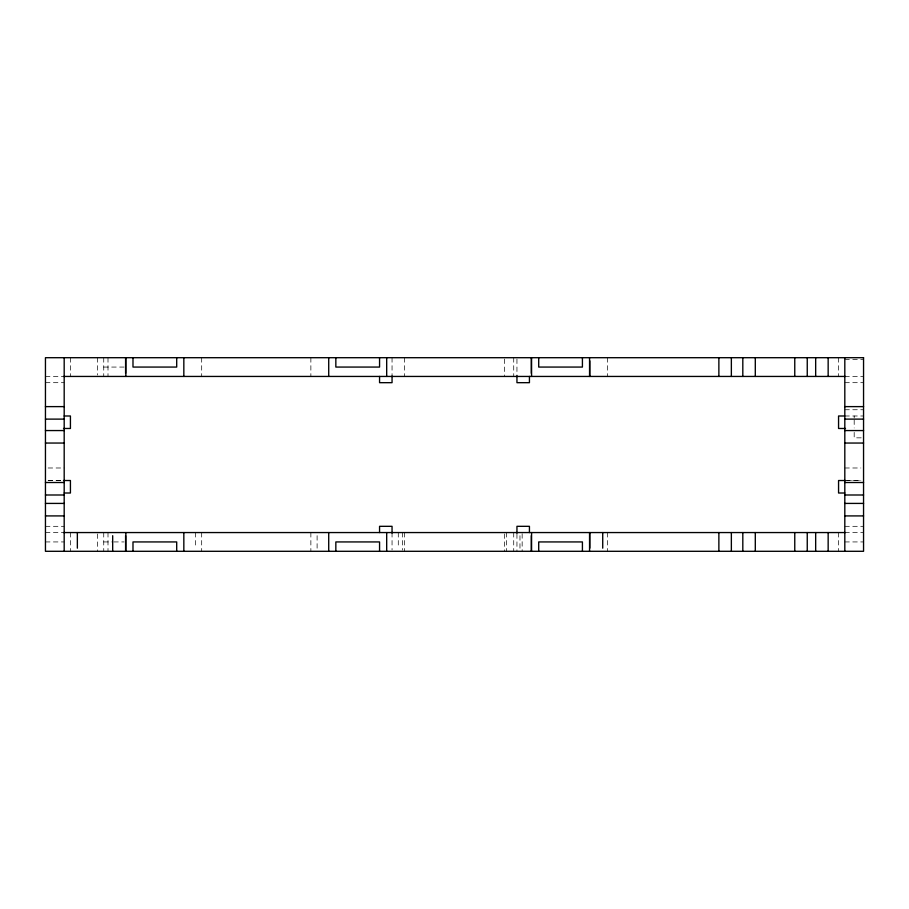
<?xml version="1.0" encoding="UTF-8"?>
<svg xmlns="http://www.w3.org/2000/svg" width="909" height="909" viewBox="0 0 909 909"><rect width="100%" height="100%" fill="white"/><g stroke="black" fill="none" stroke-linecap="round" stroke-linejoin="round"><path stroke-width="0.68" stroke-dasharray="4.54 3.41" d="M844.813 359.487L863.55 359.487M103.74 367.066L124.056 367.066M45.45 376.44L64.187 376.44M844.813 376.44L863.55 376.44M45.45 382.678L64.187 382.678M844.813 382.678L863.55 382.678M844.813 409.743L863.55 409.743M844.813 415.992L863.55 415.992M861.209 437.843L854.187 437.843L854.187 431.445M48.132 467.987L64.187 467.987M844.813 467.987L860.868 467.987M48.132 480.475L64.187 480.475M844.813 480.475L860.868 480.475M48.222 480.52L62.107 480.52M846.893 480.52L860.778 480.52M45.45 526.322L64.187 526.322M844.813 526.322L863.55 526.322M45.45 532.56L64.187 532.56M844.813 532.56L863.55 532.56M45.45 541.934L64.187 541.934M103.74 541.934L111.784 541.934M113.773 541.934L124.056 541.934M844.813 541.934L863.55 541.934M854.187 415.992L854.187 417.958M854.187 419.969L854.187 427.946M838.575 357.703L838.575 376.44M838.575 532.56L838.575 551.297M607.405 357.703L607.405 376.44M607.405 532.56L607.405 551.297M522.152 533.731L522.152 551.297M519.971 535.685L519.971 550.263M516.948 359.044L516.948 376.44M516.948 533.901L516.948 551.297M513.721 357.703L513.721 376.44M513.721 532.56L513.721 551.297M506.54 532.56L506.54 551.297M504.461 359.044L504.461 376.44M504.461 533.901L504.461 551.297M404.539 357.703L404.539 376.44M404.539 532.56L404.539 551.297M402.46 532.56L402.46 550.127M398.29 532.56L398.29 548.172M392.052 357.703L392.052 375.099M392.052 532.56L392.052 549.956M317.105 535.685L317.105 550.263M310.867 357.703L310.867 376.44M310.867 532.56L310.867 551.297M201.684 357.703L201.684 376.44M201.684 532.56L201.684 551.297M195.435 532.56L195.435 548.172M108.001 357.703L108.001 376.44M108.001 532.56L108.001 551.297M103.74 357.703L103.74 376.44M103.74 532.56L103.74 551.297M97.49 357.703L97.49 375.076M97.49 533.935L97.49 551.297M70.436 357.703L70.436 376.44M70.436 532.56L70.436 551.297"/><path stroke-width="1.36" d="M63.494 376.44L845.506 376.44M45.45 406.618L64.187 406.618M844.813 406.618L863.55 406.618M64.187 415.992L70.425 415.992L70.425 428.48L63.494 428.48M844.813 415.992L838.564 415.992L838.564 428.48L845.506 428.48M45.45 419.117L64.187 419.117M844.813 419.117L863.55 419.117M45.45 430.559L64.187 430.559M844.813 430.559L863.55 430.559M45.45 443.047L64.187 443.047M844.813 443.047L863.55 443.047M63.494 480.52L70.425 480.52L70.425 493.008L64.187 493.008M845.506 480.52L838.564 480.52L838.564 493.008L844.813 493.008M45.45 482.509L64.187 482.509M844.813 482.509L863.55 482.509M45.45 494.996L64.187 494.996M844.813 494.996L863.55 494.996M45.45 503.416L64.187 503.416M844.813 503.416L863.55 503.416M45.45 515.914L64.187 515.914M844.813 515.914L863.55 515.914M63.494 532.56L845.506 532.56M844.813 357.703L844.813 551.297M828.156 357.703L828.156 376.44M828.156 532.56L828.156 551.297M815.668 357.703L815.668 376.44M815.668 532.56L815.668 551.297M807.249 357.703L807.249 376.44M807.249 532.56L807.249 551.297M794.761 357.703L794.761 376.44M794.761 532.56L794.761 551.297M755.299 357.703L755.299 376.44M755.299 532.56L755.299 551.297M742.812 357.703L742.812 376.44M742.812 532.56L742.812 551.297M731.359 357.703L731.359 376.44M731.359 532.56L731.359 551.297M718.871 357.703L718.871 376.44M718.871 532.56L718.871 551.297M602.724 532.56L602.724 548.172M589.805 360.828L589.805 376.44M589.805 532.56L589.805 548.172M589.555 357.703L589.555 376.44M589.555 532.56L589.555 551.297M582.419 357.703L582.419 367.066L538.707 367.066L538.707 357.703M582.419 551.297L582.419 541.934L538.707 541.934L538.707 551.297M531.572 357.703L531.572 376.44M531.572 532.56L531.572 551.297M531.311 357.703L531.311 373.315M531.311 535.685L531.311 551.297M529.436 376.44L529.436 382.678L516.948 382.678L516.948 375.747M529.436 532.56L529.436 526.322L516.948 526.322L516.948 533.253M392.052 375.747L392.052 382.678L379.564 382.678L379.564 376.44M392.052 533.253L392.052 526.322L379.564 526.322L379.564 532.56M386.689 357.703L386.689 376.44M386.689 532.56L386.689 551.297M379.564 357.703L379.564 367.066L335.841 367.066L335.841 357.703M379.564 551.297L379.564 541.934L335.841 541.934L335.841 551.297M328.717 357.703L328.717 376.44M328.717 532.56L328.717 551.297M183.834 357.703L183.834 376.44M183.834 532.56L183.834 551.297M176.698 357.703L176.698 367.066L132.987 367.066L132.987 357.703M176.698 551.297L176.698 541.934L132.987 541.934L132.987 551.297M125.851 357.703L125.851 376.44M125.851 532.56L125.851 551.297M125.59 357.703L125.59 373.315M125.59 535.685L125.59 551.297M112.682 535.685L112.682 551.297M77.356 532.56L77.356 548.172M64.187 357.703L64.187 551.297M863.55 357.703L45.45 357.703L45.45 551.297L863.55 551.297L863.55 357.703"/></g></svg>
